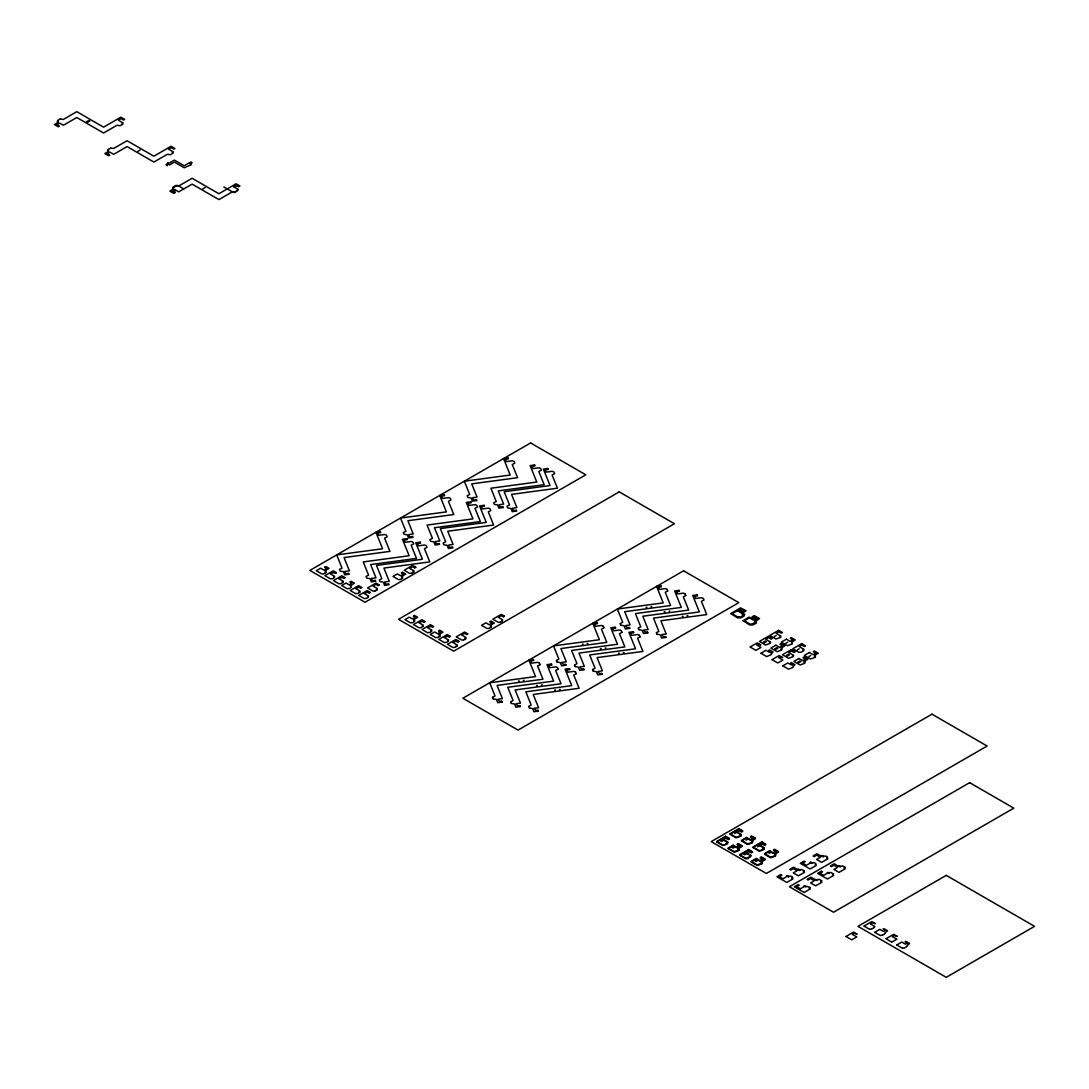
<?xml version="1.0" encoding="UTF-8"?>
<svg xmlns="http://www.w3.org/2000/svg" width="1089" height="1089" viewBox="0 0 1089 1089"><rect width="100%" height="100%" fill="white"/><g stroke="black" fill="none" stroke-linecap="round" stroke-linejoin="round"><path stroke-width="1.5" d="M86.494 121.764L88.89 120.375M87.474 122.322L89.856 120.947M137.786 151.371L140.168 149.983M173.913 187.267L175.846 186.165M173.11 188.411L173.941 187.485M177.806 185.688L176.214 186.165M178.719 186.001L192.113 178.269L218.916 193.733L236.109 183.81L239.948 186.028L238.845 186.668L234.979 184.463M172.266 191.242L174.961 189.69L178.719 191.855L192.113 184.123L218.916 199.586L232.311 191.855M175.03 189.731L173.151 190.82L175.424 192.127L173.696 193.338L169.857 191.12L173.655 188.928L172.552 188.302L173.723 187.621L172.92 187.158L175.642 185.579L177.616 185.375L183.646 188.846M202.799 188.901L205.195 187.526M223.803 186.94L233.414 192.494L235.387 192.277L238.477 189.568L233.631 186.763L236.327 185.212M233.699 186.804L235.592 185.715L238.6 186.559M233.223 192.168L234.87 191.691M237.919 189.459L237.116 190.384M235.238 191.691L237.116 190.602M324.781 567.083L325.652 566.579M323.991 573.74L325.87 572.651M335.507 573.277L336.378 572.773M332.54 578.667L334.418 577.578M344.056 578.205L344.927 577.715M341.088 583.609L342.967 582.52M350.141 581.907L351.012 581.403M349.338 588.55L351.23 587.461M360.854 588.101L361.725 587.597M357.886 593.491L359.778 592.402M378.21 585.555L379.081 585.052M401.433 572.787L402.304 572.283M369.402 593.029L370.274 592.525M375.242 590.946L377.134 589.87M414.882 567.859L415.753 567.355M366.435 598.419L368.313 597.33M400.629 579.43L402.522 578.341M411.914 573.25L413.793 572.174M413.412 616.006L414.283 615.503M412.622 622.649L414.501 621.56M424.125 622.2L424.996 621.696M421.157 627.591L423.049 626.502M432.673 627.128L433.545 626.624M429.706 632.518L431.584 631.429M438.758 630.83L439.629 630.327M437.969 637.473L439.847 636.384M449.485 637.011L450.356 636.507M446.517 642.401L448.396 641.326M466.841 634.479L467.712 633.975M490.064 621.696L490.921 621.193M458.033 641.952L458.905 641.448M463.873 639.869L465.752 638.78M503.499 616.782L504.37 616.279M455.066 647.342L456.944 646.253M489.26 628.353L491.139 627.264M500.532 622.173L502.424 621.084M750.267 646.92L757.236 642.891L760.857 644.987L758.039 644.198L756.719 644.96L760.98 647.424L755.916 650.351L750.267 647.084M763.266 642.238L765.444 640.985M774.333 636.589L776.212 635.5M764.274 642.823L766.452 641.571M761.034 653.141L765.962 650.296L769.501 652.338L770.821 651.576L768.725 650.364L769.46 649.956L773.081 652.039L771.039 653.223L771.761 653.645L770.944 654.775L766.683 656.572L761.034 653.305M774.742 648.908L776.92 647.656M785.85 643.231L787.728 642.142M775.749 649.493L777.927 648.241M772.155 659.553L779.125 655.537L782.746 657.62L779.942 656.844L778.621 657.606L782.882 660.057L777.805 662.983L772.155 659.73M786.299 655.537L788.477 654.285M797.366 649.888L799.258 648.799M787.32 656.123L789.484 654.87M782.937 665.774L787.864 662.929L791.39 664.971L792.71 664.208L790.628 663.01L791.349 662.588L794.97 664.685L792.928 665.855L793.65 666.277L792.846 667.421L788.586 669.204L782.937 665.951M797.774 662.207L799.952 660.955M808.882 656.531L810.774 655.442M798.795 662.793L800.96 661.54M720.51 840.899L722.674 839.633M734.517 833.534L736.395 832.459M721.517 841.484L723.695 840.218M731.985 847.569L734.149 846.316M746.033 840.191L747.912 839.102M732.992 848.154L735.17 846.902M743.542 854.198L745.72 852.932M757.549 846.834L759.441 845.758M744.563 854.783L746.727 853.517M755.017 860.868L757.195 859.616M769.065 853.49L770.958 852.401M756.038 861.453L758.203 860.201M787.891 875.978L783.032 878.769L779.356 876.645L781.875 875.188L780.772 874.549L776.933 876.768L786.789 882.458L792.955 878.905L791.785 878.224C794.657 877.326 789.688 875.08 789.062 876.645L787.184 875.542M811.223 862.502L806.364 865.306L802.675 863.182L805.207 861.726L804.104 861.086L800.265 863.305L810.121 868.995L816.287 865.428L815.116 864.748C817.962 863.89 813.102 861.617 812.394 863.182M822.78 855.872L821.678 856.512L816.9 853.749L813.061 855.968L814.15 856.607L816.682 855.151L820.357 857.274L816.614 859.439L821.678 862.365L827.858 858.799L826.674 858.132C829.519 857.261 824.659 854.96 823.951 856.553L822.018 855.437M810.053 887.712L809.141 888.243L810.311 888.923L804.145 892.476L794.317 886.814L798.155 884.595L799.217 885.207L796.699 886.664L800.388 888.787L805.247 885.997L810.053 887.29M846.071 936.404L853.558 932.089L857.179 934.171L854.171 933.341L852.388 934.362L856.798 936.908L851.721 939.834L846.071 936.567M864.121 925.99L871.717 921.607L875.338 923.69L872.33 922.859L870.438 923.948L874.658 926.385M869.961 929.312L871.608 928.822M874.658 926.589L873.854 927.529M871.976 928.822L873.854 927.733M874.903 932.211L879.817 929.366L883.506 931.49L885.384 930.401L883.125 929.094L883.9 928.645L887.562 930.755L885.425 932.606M880.729 935.533L882.335 935.056M885.425 932.81L884.608 933.736M882.703 935.056L884.622 933.954M886.119 938.691L893.715 934.308L897.336 936.39L894.328 935.56L892.436 936.649L896.655 939.086M891.959 942.012L896.655 939.29M896.9 944.912L901.815 942.067L905.504 944.19L907.382 943.101L905.122 941.794L905.898 941.345L909.56 943.455L907.423 945.306M902.727 948.233L904.333 947.757M907.423 945.511L906.62 946.436M904.7 947.757L906.62 946.654M660.86 585.828L656.558 586.413L663.215 602.884L617.34 609.05L622.69 622.295L620.349 623.534M661.227 586.753L660.928 586.794A2.614 1.511 0 0 1 659.131 587.025L658.437 587.134L659.362 589.435L665.447 588.618L666.89 589.326M667.598 591.055L665.243 592.28L670.593 605.525L624.718 611.705L630.068 624.95L625.576 625.562L627.21 627.768A2.614 1.511 0 0 1 629.006 627.523L629.306 627.482M678.937 590.361L674.636 590.932L681.292 607.403L635.418 613.583L640.768 626.828L638.426 628.054M679.305 591.286L679.005 591.327A2.614 1.511 0 0 1 677.208 591.558L676.514 591.654L677.44 593.968L683.524 593.137L684.967 593.859M685.675 595.588L683.32 596.813L688.67 610.058L642.796 616.238L648.146 629.483L643.653 630.082L645.287 632.301A2.614 1.511 0 0 1 647.084 632.056L647.383 632.015M697.014 594.893L692.713 595.465L699.369 611.936L653.495 618.116L658.845 631.361L656.504 632.586M697.382 595.819L697.083 595.86A2.614 1.511 0 0 1 695.286 596.091L694.591 596.187L695.517 598.487L701.602 597.67L703.045 598.392M646.076 607.363L646.907 607.254M650.923 606.709L651.739 606.6M703.753 600.121L701.398 601.346L706.747 614.591L660.873 620.771L666.223 634.016L661.731 634.615L663.364 636.82A2.614 1.511 0 0 1 665.161 636.589L665.461 636.548M664.154 611.895L664.984 611.787M669 611.242L669.817 611.133M597.031 622.677L592.743 623.248L599.399 639.719L553.511 645.9L558.875 659.144L556.52 660.37M595.315 623.874L594.621 623.97L595.547 626.284L601.632 625.454L603.075 626.175M597.412 623.602L597.112 623.643A2.614 1.511 0 0 1 595.315 623.874M682.231 616.428L683.062 616.32M687.077 615.775L687.894 615.666M621.043 625.249L624.079 625.753L625.385 628.979L629.673 628.407M603.769 627.904L601.427 629.129L606.777 642.374L560.903 648.554L566.253 661.799L561.761 662.398L563.394 664.603A2.614 1.511 0 0 1 565.177 664.372L565.49 664.331M615.108 627.21L610.82 627.781L617.477 644.252L571.589 650.432L576.952 663.677L574.597 664.903M615.489 628.122L615.176 628.162A2.614 1.511 0 0 1 613.393 628.407L612.699 628.503L613.624 630.803L619.709 629.987L621.152 630.708M639.12 629.782L642.156 630.286L643.463 633.512L647.751 632.94M621.846 632.437L619.505 633.662L624.855 646.907L578.98 653.087L584.33 666.332L579.838 666.931L581.472 669.136A2.614 1.511 0 0 1 583.255 668.905L583.568 668.864M633.185 631.743L628.898 632.314L635.554 648.785L589.666 654.965L595.03 668.21L592.675 669.436M633.567 632.655L633.254 632.695A2.614 1.511 0 0 1 631.47 632.94L630.762 633.036L631.702 635.336L637.786 634.519L639.229 635.227M582.261 644.212L583.091 644.103M587.107 643.558L587.924 643.449M657.198 634.315L660.233 634.819L661.54 638.045L665.828 637.46M639.924 636.956L637.582 638.195L642.932 651.44L597.058 657.606L602.408 670.851L597.915 671.464L599.549 673.669A2.614 1.511 0 0 1 601.332 673.438L601.645 673.383M600.338 648.745L601.169 648.622M605.185 648.091L606.001 647.982M533.202 659.526L528.914 660.111L535.57 676.582L489.682 682.762L495.032 696.007L492.691 697.232M533.569 660.451L533.27 660.492A2.614 1.511 0 0 1 531.486 660.737L530.779 660.832L531.704 663.133L537.789 662.316L539.246 663.024M618.416 653.264L619.246 653.155M623.262 652.624L624.079 652.502M557.228 662.098L560.263 662.602L561.57 665.828L565.858 665.243M539.94 664.753L537.598 665.978L542.948 679.223L497.06 685.403L502.41 698.648L497.932 699.261L499.552 701.466A2.614 1.511 0 0 1 501.348 701.221L501.648 701.18M551.279 664.059L546.991 664.644L553.648 681.115L507.76 687.282L513.11 700.526L510.768 701.752M551.647 664.984L551.347 665.025A2.614 1.511 0 0 1 549.564 665.256L548.856 665.365L549.782 667.666L555.866 666.849L557.323 667.557M575.305 666.631L578.341 667.135L579.647 670.361L583.935 669.776M558.017 669.286L555.676 670.511L561.026 683.756L515.138 689.936L520.488 703.181L516.009 703.78L517.629 705.999A2.614 1.511 0 0 1 519.426 705.754L519.725 705.713M569.356 668.592L565.068 669.163L571.725 685.634L525.837 691.814L531.187 705.059L528.846 706.285M569.724 669.517L569.424 669.558A2.614 1.511 0 0 1 567.641 669.789L566.933 669.885L567.859 672.199L573.944 671.369L575.4 672.09M518.432 681.061L519.249 680.952M523.264 680.407L524.095 680.298M593.382 671.164L596.418 671.668L597.725 674.881L602.013 674.309M576.095 673.819L573.753 675.044L579.103 688.289L533.215 694.469L538.565 707.714L534.086 708.313L535.706 710.518A2.614 1.511 0 0 1 537.503 710.287L537.803 710.246M536.509 685.594L537.326 685.485M541.342 684.94L542.172 684.831M554.587 690.127L555.404 690.018M559.419 689.473L560.25 689.364M493.385 698.961L496.434 699.451L497.727 702.677L502.015 702.106M511.462 703.48L514.512 703.984L515.805 707.21L520.093 706.638M529.54 708.013L532.589 708.517L533.882 711.743L538.17 711.158M170.987 190.466L174.798 192.699M504.37 616.115L501.267 614.319L492.854 619.165L498.367 622.336L500.246 622.173M503.213 616.782L501.185 615.612L498.286 617.286L502.71 619.832L501.621 620.458L502.424 620.921M415.753 567.192L412.636 565.395L404.237 570.241L409.736 573.427L411.628 573.25M414.596 567.859L412.568 566.688L409.668 568.363L414.079 570.908L413.003 571.548L413.793 571.997M491.221 621.193L494.324 623.003L490.281 625.345L491.438 626.012L490.349 626.638L491.139 627.101M490.064 621.873L492.092 623.044L489.192 624.705L485.925 622.826L481.583 625.345L487.082 628.516L488.975 628.353M402.59 572.283L405.707 574.08L401.65 576.421L402.807 577.088L401.718 577.715L402.522 578.177M401.433 572.95L403.461 574.121L400.561 575.795L397.308 573.917L392.966 576.421L398.465 579.593L400.344 579.43M467.712 633.812L464.595 632.015L456.196 636.861L461.695 640.033L463.587 639.869M466.555 634.479L464.527 633.308L461.627 634.982L466.051 637.528L464.962 638.154L465.752 638.617M379.081 584.888L375.977 583.091L367.565 587.937L373.078 591.123L374.956 590.946M377.924 585.555L375.896 584.385L372.996 586.059L377.42 588.605L376.331 589.231L377.134 589.693M414.569 615.503L417.686 617.3L413.629 619.641L414.786 620.308L413.697 620.934L414.501 621.397M424.996 621.52L421.892 619.723L413.48 624.582L418.993 627.754L420.871 627.591M433.545 626.461L430.427 624.664L422.028 629.51L427.541 632.695L429.42 632.518M439.929 630.327L443.032 632.124L438.976 634.465L440.147 635.132L439.058 635.758L439.847 636.221M450.356 636.344L447.239 634.547L438.84 639.393L444.339 642.578L446.218 642.401M458.905 641.271L455.787 639.474L447.388 644.334L452.888 647.506L454.766 647.342M413.412 616.17L414.024 616.524A1.633 0.953 0 0 0 414.827 616.987L415.44 617.34L412.54 619.015L409.287 617.136L404.945 619.641L410.444 622.826L412.323 622.649M423.839 622.2L423.226 621.846A1.633 0.953 0 0 1 422.423 621.37L418.911 622.69L423.335 625.249L422.246 625.876L423.049 626.338M432.387 627.128L431.775 626.774A1.633 0.953 0 0 1 430.972 626.311L427.46 627.632L431.884 630.177L430.795 630.803L431.584 631.266M438.758 630.994L439.275 631.28A1.633 0.953 0 0 0 440.283 631.865L437.901 633.839L434.634 631.947L430.291 634.465L435.791 637.637L437.683 637.473M449.199 637.011L448.682 636.725A1.633 0.953 0 0 1 447.674 636.139L444.271 637.514L448.682 640.06L447.606 640.686L448.396 641.149M457.734 641.952L457.23 641.652A1.633 0.953 0 0 1 456.223 641.067L452.82 642.442L457.23 645.001L456.141 645.627L456.944 646.09M325.951 566.579L329.055 568.39L324.998 570.731L326.169 571.398L325.08 572.024L325.87 572.487M336.378 572.61L333.261 570.813L324.862 575.659L330.362 578.831L332.24 578.667M344.927 577.538L341.81 575.741L333.411 580.587L338.91 583.772L340.789 583.609M351.298 581.403L354.415 583.2L350.359 585.542L351.516 586.209L350.427 586.835L351.23 587.298M361.725 587.42L358.608 585.623L350.209 590.483L355.722 593.655L357.6 593.491M370.274 592.362L367.156 590.565L358.757 595.411L364.257 598.596L366.149 598.419M324.781 567.26L325.393 567.6A1.633 0.953 0 0 0 326.21 568.077L326.809 568.431L323.923 570.091L320.656 568.213L316.314 570.731L321.813 573.903L323.705 573.74M335.221 573.277L334.609 572.923A1.633 0.953 0 0 1 333.806 572.46L330.294 573.78L334.704 576.326L333.629 576.952L334.418 577.415M343.756 578.205L343.158 577.851A1.633 0.953 0 0 1 342.341 577.388L338.842 578.708L343.253 581.267L342.164 581.894L342.967 582.343M350.141 582.071L350.644 582.37A1.633 0.953 0 0 0 351.665 582.955L349.27 584.916L346.016 583.037L341.66 585.542L347.173 588.727L349.052 588.55M360.568 588.101L360.064 587.801A1.633 0.953 0 0 1 359.043 587.216L355.64 588.591L360.064 591.15L358.975 591.776L359.778 592.239M369.117 593.029L368.599 592.729A1.633 0.953 0 0 1 367.592 592.157L364.189 593.532L368.613 596.078L367.524 596.704L368.313 597.167M821.405 855.777L823.298 856.88M838.761 865.796L840.654 866.898M810.543 862.052L812.435 863.141M809.93 862.406L811.822 863.495M827.286 872.425L829.178 873.514M798.387 869.076L800.279 870.165M797.788 869.417L799.68 870.506M815.144 879.436L817.022 880.525M786.585 875.883L788.477 876.985M803.941 885.901L805.819 887.004M864.121 926.154L869.594 929.312M874.903 932.375L880.361 935.533M886.119 938.854L891.578 942.012M896.9 945.075L902.359 948.233M703.29 598.474L703.902 599.971M697.259 594.975L697.532 595.669M685.212 593.941L685.825 595.438M679.182 590.456L679.454 591.136M667.135 589.421L667.748 590.919M661.105 585.923L661.377 586.617M665.706 636.629L665.978 637.324M656.34 632.736L656.953 634.234M647.628 632.096L647.901 632.791M638.263 628.203L638.875 629.701M639.474 635.323L640.087 636.82M633.43 631.824L633.716 632.518M629.551 627.577L629.823 628.258M620.186 623.67L620.798 625.168M621.397 630.79L622.01 632.287M615.353 627.291L615.639 627.985M603.32 626.257L603.932 627.754M597.276 622.758L597.562 623.452M601.89 673.478L602.163 674.173M592.525 669.572L593.137 671.069M583.813 668.945L584.085 669.64M574.447 665.052L575.06 666.536M575.645 672.172L576.244 673.669M569.601 668.673L569.874 669.367M565.736 664.413L566.008 665.107M556.37 660.519L556.983 662.017M557.568 667.652L558.167 669.15M551.524 664.154L551.796 664.835M539.491 663.119L540.09 664.617M533.447 659.621L533.719 660.315M538.048 710.327L538.334 711.022M528.696 706.434L529.295 707.932M519.97 705.795L520.256 706.489M510.618 701.901L511.217 703.399M501.893 701.275L502.179 701.956M492.541 697.368L493.14 698.866M804.295 870.928L803.342 871.595L804.526 872.275L798.346 875.842L793.282 872.915L797.025 870.751L793.35 868.614L790.832 870.07L789.729 869.43L793.568 867.225L798.346 869.988L801.94 869.498L804.295 870.928M821.732 880.851L819.323 879.408L815.661 879.98L810.91 877.23L807.072 879.449L808.133 880.062L810.652 878.605L814.341 880.742L810.597 882.907L815.661 885.833L821.827 882.267L820.657 881.586L821.691 880.974M833.548 874.031L831.288 872.616L828.579 872.52L823.72 875.325L820.031 873.201L822.549 871.745L821.487 871.118L817.648 873.337L827.477 879.014L833.643 875.447L832.472 874.766L833.521 874.113M845.064 867.375L842.655 865.932L838.993 866.504L834.242 863.768L830.403 865.986L831.465 866.599L833.983 865.142L837.672 867.266L833.915 869.43L838.993 872.357L845.159 868.804L843.989 868.124L845.037 867.47M730.801 613.624L737.498 617.871L740.888 617.817L744.168 616.006L744.631 614.319L740.234 611.487L743.937 612.181L746.088 610.725L740.534 607.88L730.842 613.515M743.052 620.689L749.749 624.95L753.044 624.909L756.419 623.071L756.324 620.784L759.577 618.511L754.201 615.639L752.05 616.918L754.105 618.511L753.261 619.001L749.082 617.123L743.052 620.689M738.219 611.147L743.338 614.346C740.779 614.741 743.733 614.414 743.066 615.598L740.452 617.109C736.069 615.748 741.31 617.504 738.26 617.272L732.094 613.706L740.956 608.588L744.794 610.806L743.692 611.433C738.995 608.261 740.969 612.045 738.219 611.147M60.276 118.973L57.554 120.552L58.384 121.029L57.213 121.709L58.316 122.349L54.45 124.582L58.289 126.8L59.391 126.161L56.873 124.704L59.636 123.111L63.393 125.276L76.788 117.53L103.578 133.008L116.986 125.276L120.089 125.711L122.812 124.132L121.982 123.656L123.152 122.975L118.293 120.185L121.07 118.578L123.588 120.035L124.691 119.395L120.852 117.19L103.578 127.154L76.788 111.677L63.393 119.422L60.276 118.973M110.629 148.05L107.906 149.615L108.696 150.078L107.525 150.758L108.628 151.385L104.83 153.576L108.669 155.795L109.771 155.155L107.253 153.712L109.948 152.147L113.692 154.311L127.086 146.579L153.889 162.057L167.284 154.311L170.36 154.733L173.083 153.168L172.28 152.705L173.464 152.024L168.604 149.22L171.3 147.668L173.818 149.125L174.921 148.485L171.082 146.266L153.889 156.203L127.086 140.726L113.692 148.458L110.629 148.05M168.169 162.669L166.045 164.902L167.352 165.651L166.944 164.888L168.155 164.18L169.462 164.943L174.39 162.098L184.232 167.788L191.351 164.684L189.595 163.187L192.14 162.71L190.834 161.962L184.232 165.773L174.39 160.083L169.462 162.928L168.169 162.669M530.615 442.951L309.861 570.405L365.046 602.258L585.8 474.818L530.615 442.951M619.233 491.874L398.492 619.314L453.677 651.181L674.418 523.741L619.233 491.874M683.606 570.799L462.866 698.24L518.051 730.093L738.805 602.653L683.606 570.799M749.423 617.858L744.345 620.784L750.525 624.337L755.317 622.677L754.364 622.132L755.589 621.411L754.486 620.784L758.284 618.593L754.446 616.374L753.343 617.014L755.957 618.511L753.261 620.063L749.423 617.858M768.33 636.303L759.401 641.462L765.567 645.028L770.304 643.259L769.46 642.769L770.644 642.102L765.785 639.297L768.548 637.691L771.066 639.148L772.169 638.522L768.33 636.303M778.649 630.34L769.787 635.459L775.953 639.025L780.813 637.324L779.847 636.779L781.017 636.099L776.171 633.294L778.866 631.743L781.385 633.199L782.487 632.559L778.649 630.34M775.94 645.205L770.876 648.132L777.042 651.698L781.779 649.929L780.936 649.452L782.12 648.772L781.017 648.132L784.883 645.9L781.044 643.681L779.942 644.32L782.46 645.777L779.697 647.37L775.94 645.205M786.367 639.189L781.303 642.115L787.47 645.682L792.329 643.98L791.363 643.422L792.547 642.755L791.444 642.115L795.242 639.924L791.404 637.705L790.301 638.345L792.819 639.801L790.124 641.353L786.367 639.189M791.376 649.602L782.433 654.761L788.599 658.328L793.337 656.558L792.506 656.068L793.677 655.401L788.817 652.597L791.594 650.991L794.112 652.447L795.215 651.821L791.376 649.602M801.681 643.64L792.819 648.758L798.986 652.325L801.123 652.202L803.845 650.623L802.892 650.079L804.063 649.398L799.203 646.594L801.899 645.042L804.417 646.498L805.52 645.859L801.681 643.64M798.986 658.505L793.908 661.431L800.075 664.998L804.812 663.228L803.981 662.752L805.152 662.071L804.05 661.431L807.915 659.199L804.077 656.98L802.974 657.62L805.492 659.076L802.729 660.669L798.986 658.505M809.413 652.488L804.335 655.415L810.502 658.981L815.362 657.28L814.409 656.721L815.579 656.054L814.477 655.415L818.275 653.223L814.436 651.004L813.333 651.644L815.852 653.101L813.156 654.652L809.413 652.488M931.953 714.18L711.212 841.62L766.397 873.473L987.138 746.033L931.953 714.18M725.628 836.243L716.644 841.429L722.81 844.996L724.811 844.792L727.874 842.069L723.028 839.265L725.846 837.632L728.364 839.088L729.467 838.462L725.628 836.243M738.832 828.62L729.97 833.738L736.137 837.305L740.996 835.603L740.03 835.045L741.214 834.365L736.355 831.574L739.05 830.009L741.568 831.465L742.671 830.839L738.832 828.62M725.628 836.774L716.644 841.96L722.81 845.527L727.534 843.757L726.703 843.281L727.874 842.6L723.028 839.796L725.846 838.162L728.364 839.619L729.467 838.993L725.628 836.774M738.832 829.151L729.97 834.269L736.137 837.836L740.996 836.134L740.03 835.576L741.214 834.909L736.355 832.105L739.05 830.539L741.568 831.996L742.671 831.37L738.832 829.151M733.183 845.173L728.119 848.1L734.285 851.666L739.009 849.896L738.179 849.42L739.349 848.739L738.26 848.1L742.181 845.84L738.342 843.621L737.239 844.261L739.758 845.717L736.94 847.351L733.183 845.173M746.55 837.455L741.486 840.381L747.653 843.948L752.513 842.246L751.56 841.702L752.73 841.021L751.628 840.381L755.426 838.19L751.587 835.984L750.484 836.611L753.003 838.067L750.307 839.619L746.55 837.455M733.183 845.704L728.119 848.63L734.285 852.197L739.009 850.427L738.179 849.951L739.349 849.27L738.26 848.63L742.181 846.371L738.342 844.152L737.239 844.792L739.758 846.248L736.94 847.882L733.183 845.704M746.55 837.986L741.486 840.912L747.653 844.479L752.513 842.777L751.56 842.233L752.73 841.552L751.628 840.912L755.426 838.721L751.587 836.515L750.484 837.142L753.003 838.598L750.307 840.15L746.55 837.986M748.674 849.543L739.676 854.729L745.842 858.295L750.58 856.526L749.749 856.049L750.92 855.369L746.06 852.564L748.892 850.931L751.41 852.388L752.513 851.761L748.674 849.543M761.864 841.92L753.003 847.038L759.169 850.604L761.306 850.468L764.029 848.903L763.076 848.345L764.247 847.678L759.387 844.873L762.082 843.308L764.601 844.765L765.703 844.138L761.864 841.92M748.674 850.073L739.676 855.26L745.842 858.826L747.857 858.622L750.92 855.9L746.06 853.095L748.892 851.462L751.41 852.918L752.513 852.292L748.674 850.073M761.864 842.45L753.003 847.569L759.169 851.135L764.029 849.434L763.076 848.876L764.247 848.208L759.387 845.404L762.082 843.839L764.601 845.295L765.703 844.669L761.864 842.45M756.215 858.472L751.151 861.399L757.318 864.965L762.055 863.196L761.211 862.719L762.395 862.039L761.293 861.399L765.213 859.139L761.374 856.92L760.272 857.56L762.79 859.017L759.972 860.65L756.215 858.472M769.596 850.754L764.519 853.681L770.699 857.247L775.545 855.546L774.592 855.001L775.763 854.321L774.66 853.681L778.458 851.489L774.619 849.284L773.517 849.91L776.035 851.367L773.34 852.918L769.596 850.754M756.215 859.003L751.151 861.944L757.318 865.496L762.055 863.727L761.211 863.25L762.395 862.57L761.293 861.944L765.213 859.67L761.374 857.451L760.272 858.091L762.79 859.548L759.972 861.181L756.215 859.003M769.596 851.285L764.519 854.212L770.699 857.778L775.545 856.077L774.592 855.532L775.763 854.851L774.66 854.212L778.458 852.02L774.619 849.815L773.517 850.441L776.035 851.897L773.34 853.449L769.596 851.285M969.659 782.664L789.375 886.745L833.534 912.242L1013.805 808.161L969.659 782.664M946.259 875.365L857.955 926.344L946.259 977.323L1034.55 926.344L946.259 875.365M508.046 457.965L503.567 458.564L510.21 475.035L464.336 481.215L469.686 494.46L467.14 495.713L467.834 497.442L471.074 497.918L472.381 501.144L476.873 500.545L476.492 499.62L473.511 500.028L472.572 497.714L477.064 497.115L471.714 483.87L517.588 477.69L512.238 464.445L514.784 463.193L514.09 461.464L512.443 460.77L506.358 461.6L505.432 459.286L508.427 458.891L508.046 457.965M534.604 464.976L530.125 465.575L536.782 482.046L490.894 488.226L496.244 501.471L493.698 502.723L494.392 504.452L497.646 504.928L498.939 508.155L503.431 507.556L503.064 506.63L500.069 507.025L499.143 504.724L503.622 504.125L498.272 490.88L544.16 484.7L538.81 471.455L541.356 470.203L540.648 468.474L539.001 467.78L532.916 468.61L531.99 466.296L534.985 465.901L534.604 464.976M547.89 468.488L543.397 469.087L550.054 485.558L504.18 491.738L509.529 504.983L506.984 506.235L507.678 507.964L510.918 508.44L512.225 511.653L516.717 511.054L516.336 510.128L513.341 510.537L512.415 508.236L516.907 507.624L511.558 494.379L557.432 488.199L552.082 474.954L554.628 473.701L553.933 471.973L552.286 471.292L546.202 472.109L545.276 469.808L548.257 469.4L547.89 468.488M444.23 494.814L439.738 495.413L446.395 511.884L400.521 518.065L405.87 531.309L403.325 532.562L404.019 534.291L407.259 534.767L408.566 537.993L413.058 537.381L412.677 536.469L409.682 536.863L408.756 534.563L413.248 533.964L407.899 520.719L453.773 514.539L448.423 501.294L450.969 500.042L450.274 498.313L448.627 497.619L442.542 498.435L441.617 496.135L444.598 495.726L444.23 494.814M470.788 501.825L466.31 502.424L472.953 518.895L427.079 525.075L432.428 538.32L429.883 539.572L430.577 541.301L433.817 541.778L435.124 545.004L439.616 544.391L439.235 543.479L436.253 543.874L435.314 541.573L439.806 540.974L434.457 527.729L480.344 521.549L474.981 508.304L477.527 507.052L476.832 505.323L475.185 504.629L469.1 505.446L468.175 503.145L471.169 502.737L470.788 501.825M484.074 505.323L479.582 505.936L486.238 522.407L440.351 528.573L445.7 541.818L443.169 543.071L443.863 544.799L447.103 545.276L448.409 548.502L452.888 547.903L452.52 546.977L449.526 547.386L448.6 545.072L453.092 544.473L447.742 531.228L493.616 525.048L488.267 511.803L490.812 510.55L490.118 508.822L488.471 508.141L482.386 508.958L481.447 506.657L484.442 506.249L484.074 505.323M380.401 531.663L375.909 532.276L382.566 548.747L336.678 554.914L342.028 568.159L339.482 569.411L340.19 571.14L343.43 571.616L344.723 574.842L349.215 574.243L348.848 573.318L345.853 573.726L344.927 571.412L349.406 570.813L344.056 557.568L389.944 551.388L384.594 538.143L387.139 536.891L386.432 535.162L384.785 534.481L378.713 535.298L377.774 532.997L380.769 532.589L380.401 531.663M406.959 538.674L402.467 539.286L409.124 555.744L363.236 561.924L368.586 575.169L366.054 576.421L366.748 578.15L369.988 578.627L371.295 581.853L375.773 581.254L375.406 580.328L372.411 580.736L371.485 578.422L375.977 577.823L370.628 564.578L416.502 558.398L411.152 545.153L413.697 543.901L413.003 542.172L411.356 541.478L405.271 542.308L404.332 539.994L407.327 539.6L406.959 538.674M420.231 542.186L415.753 542.785L422.409 559.256L376.522 565.436L381.871 578.681L379.326 579.933L380.02 581.662L383.274 582.139L384.567 585.365L389.059 584.752L388.691 583.827L385.697 584.235L384.757 581.934L389.249 581.322L383.9 568.077L429.787 561.91L424.438 548.665L426.97 547.413L426.275 545.684L424.628 544.99L418.544 545.807L417.618 543.506L420.613 543.098L420.231 542.186"/></g></svg>
